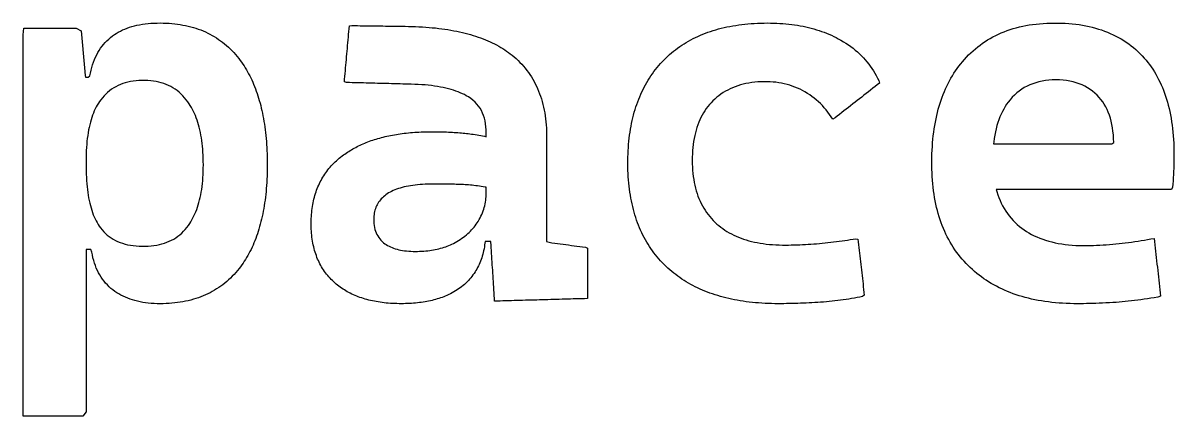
# Model space of a CAD drawing. Header units: millimetres. Extents: x 0 to 150, y 0 to 60.
# Drawn here: x 97.6 to 150, y 0 to 17.9 of the extents above; entities that cross this region are included whole.
import ezdxf

# ---------------------------------------------------------------- set-up
doc = ezdxf.new("R2010")
doc.units = ezdxf.units.MM
doc.layers.add('OUTLINE', color=7, linetype='Continuous')

msp = doc.modelspace()

# ---------------------------------------------------------------- linework, layer by layer
at = {"layer": 'OUTLINE'}
for points in [[(100.4203, 15.4492), (100.4243, 15.4492), (100.5444, 15.4492), (100.6257, 15.5032), (100.6513, 15.6359), (100.6806, 15.7649), (100.7137, 15.8902), (100.7505, 16.0118), (100.7911, 16.1298), (100.8355, 16.2441), (100.8835, 16.3547), (100.9353, 16.4617), (100.9909, 16.5649), (101.0502, 16.6645), (101.1133, 16.7605), (101.1801, 16.8527), (101.2507, 16.9413), (101.325, 17.0262), (101.4031, 17.1075), (101.4849, 17.1851), (101.5704, 17.259), (101.655, 17.3255), (101.7397, 17.3863), (101.8278, 17.4438), (101.9192, 17.498), (102.0139, 17.5488), (102.112, 17.5964), (102.2133, 17.6407), (102.3179, 17.6816), (102.4258, 17.7193), (102.537, 17.7536), (102.6516, 17.7846), (102.7694, 17.8124), (102.8906, 17.8368), (103.015, 17.8579), (103.1428, 17.8758), (103.2739, 17.8903), (103.4082, 17.9015), (103.5459, 17.9094), (103.6869, 17.914), (103.8302, 17.9153), (103.966, 17.9136), (104.0999, 17.9091), (104.2319, 17.9018), (104.3621, 17.8918), (104.4905, 17.8789), (104.617, 17.8632), (104.7416, 17.8448), (104.8644, 17.8235), (104.9854, 17.7995), (105.1045, 17.7727), (105.2218, 17.743), (105.3373, 17.7106), (105.4508, 17.6754), (105.5626, 17.6374), (105.6725, 17.5966), (105.7805, 17.553), (105.8867, 17.5066), (105.9911, 17.4574), (106.0936, 17.4054), (106.1943, 17.3507), (106.2931, 17.2931), (106.3901, 17.2327), (106.4852, 17.1696), (106.5785, 17.1037), (106.67, 17.0349), (106.7596, 16.9634), (106.8473, 16.8891), (106.9332, 16.8119), (107.0173, 16.732), (107.0995, 16.6493), (107.1799, 16.5638), (107.2584, 16.4755), (107.3351, 16.3845), (107.4099, 16.2906), (107.4752, 16.2043), (107.5337, 16.1233), (107.5908, 16.0405), (107.6465, 15.9562), (107.7008, 15.8701), (107.7536, 15.7824), (107.805, 15.693), (107.8549, 15.602), (107.9035, 15.5093), (107.9506, 15.4149), (107.9962, 15.3189), (108.0405, 15.2212), (108.0833, 15.1218), (108.1246, 15.0208), (108.1646, 14.9181), (108.2031, 14.8138), (108.2401, 14.7078), (108.2758, 14.6001), (108.31, 14.4908), (108.3428, 14.3798), (108.3741, 14.2671), (108.404, 14.1528), (108.4325, 14.0368), (108.4596, 13.9192), (108.4852, 13.7999), (108.5094, 13.6789), (108.5321, 13.5563), (108.5534, 13.432), (108.5733, 13.306), (108.5918, 13.1784), (108.6088, 13.0491), (108.6244, 12.9182), (108.6386, 12.7856), (108.6513, 12.6513), (108.6626, 12.5154), (108.6725, 12.3778), (108.6809, 12.2385), (108.6879, 12.0976), (108.6935, 11.955), (108.6977, 11.8108), (108.7004, 11.6649), (108.7016, 11.5173), (108.7015, 11.3686), (108.6998, 11.2214), (108.6967, 11.0759), (108.6921, 10.932), (108.6861, 10.7899), (108.6785, 10.6495), (108.6695, 10.5107), (108.659, 10.3737), (108.6471, 10.2384), (108.6336, 10.1047), (108.6187, 9.9728), (108.6023, 9.8426), (108.5844, 9.7141), (108.565, 9.5872), (108.5442, 9.4621), (108.5219, 9.3387), (108.4981, 9.217), (108.4729, 9.097), (108.4461, 8.9786), (108.4179, 8.862), (108.3882, 8.7471), (108.357, 8.6339), (108.3244, 8.5224), (108.2903, 8.4126), (108.2547, 8.3045), (108.2176, 8.198), (108.179, 8.0933), (108.139, 7.9903), (108.0975, 7.889), (108.0545, 7.7894), (108.0101, 7.6915), (107.9641, 7.5953), (107.9167, 7.5008), (107.8678, 7.408), (107.8174, 7.3169), (107.7656, 7.2275), (107.7123, 7.1398), (107.6575, 7.0538), (107.6012, 6.9695), (107.5434, 6.8869), (107.4842, 6.806), (107.4202, 6.7226), (107.3451, 6.6297), (107.2681, 6.5395), (107.1893, 6.4521), (107.1086, 6.3674), (107.0261, 6.2856), (106.9418, 6.2065), (106.8555, 6.1302), (106.7675, 6.0566), (106.6775, 5.9859), (106.5857, 5.9179), (106.4921, 5.8527), (106.3966, 5.7903), (106.2993, 5.7306), (106.2001, 5.6737), (106.099, 5.6196), (105.9962, 5.5683), (105.8914, 5.5197), (105.7848, 5.4739), (105.6763, 5.4309), (105.566, 5.3907), (105.4539, 5.3532), (105.3399, 5.3185), (105.224, 5.2866), (105.1063, 5.2575), (104.9867, 5.2311), (104.8653, 5.2075), (104.742, 5.1867), (104.6169, 5.1687), (104.4899, 5.1534), (104.361, 5.1409), (104.2303, 5.1312), (104.0978, 5.1243), (103.9634, 5.1201), (103.8272, 5.1187), (103.6879, 5.1205), (103.5515, 5.1257), (103.418, 5.1344), (103.2874, 5.1466), (103.1597, 5.1622), (103.035, 5.1813), (102.9131, 5.2039), (102.7941, 5.23), (102.678, 5.2595), (102.5648, 5.2926), (102.4544, 5.3291), (102.347, 5.369), (102.2425, 5.4125), (102.1409, 5.4594), (102.0422, 5.5098), (101.9464, 5.5637), (101.8534, 5.621), (101.7634, 5.6819), (101.6763, 5.7462), (101.5868, 5.8185), (101.5015, 5.8945), (101.4202, 5.9742), (101.343, 6.0575), (101.27, 6.1446), (101.2011, 6.2353), (101.1362, 6.3296), (101.0755, 6.4277), (101.0189, 6.5294), (100.9665, 6.6348), (100.9181, 6.7438), (100.8738, 6.8566), (100.8337, 6.973), (100.7977, 7.093), (100.7658, 7.2168), (100.738, 7.3442), (100.7143, 7.4753), (100.6758, 7.5849), (100.5557, 7.5849), (100.4536, 7.5849), (100.4536, 7.349), (100.4536, 7.0082), (100.4536, 6.6675), (100.4536, 6.3267), (100.4536, 5.986), (100.4536, 5.6452), (100.4536, 5.3045), (100.4536, 4.9637), (100.4536, 4.623), (100.4536, 4.2822), (100.4536, 3.9415), (100.4536, 3.6007), (100.4536, 3.26), (100.4536, 2.9192), (100.4536, 2.5785), (100.4536, 2.2377), (100.4536, 1.897), (100.4536, 1.5562), (100.4536, 1.2155), (100.4536, 0.8747), (100.4536, 0.534), (100.4536, 0.1932), (100.3061, 0), (99.9653, 0), (99.6246, 0), (99.2838, 0), (98.9431, 0), (98.6023, 0), (98.2616, 0), (97.9208, 0), (97.5801, 0), (97.5801, 0.3408), (97.5801, 0.6815), (97.5801, 1.0223), (97.5801, 1.363), (97.5801, 1.7038), (97.5801, 2.0445), (97.5801, 2.3853), (97.5801, 2.726), (97.5801, 3.0668), (97.5801, 3.4075), (97.5801, 3.7483), (97.5801, 4.089), (97.5801, 4.4298), (97.5801, 4.7705), (97.5801, 5.1113), (97.5801, 5.452), (97.5801, 5.7928), (97.5801, 6.1335), (97.5801, 6.4743), (97.5801, 6.815), (97.5801, 7.1558), (97.5801, 7.4965), (97.5801, 7.8373), (97.5801, 8.178), (97.5801, 8.5188), (97.5801, 8.8595), (97.5801, 9.2003), (97.5801, 9.541), (97.5801, 9.8818), (97.5801, 10.2225), (97.5801, 10.5633), (97.5801, 10.904), (97.5801, 11.2448), (97.5801, 11.5855), (97.5801, 11.9263), (97.5801, 12.267), (97.5801, 12.6078), (97.5801, 12.9485), (97.5801, 13.2893), (97.5801, 13.63), (97.5801, 13.9708), (97.5801, 14.3115), (97.5801, 14.6523), (97.5801, 14.993), (97.5801, 15.3338), (97.5801, 15.6745), (97.5801, 16.0153), (97.5801, 16.356), (97.5801, 16.6968), (97.5801, 17.0375), (97.5801, 17.3783), (97.6164, 17.6827), (97.9572, 17.6827), (98.2979, 17.6827), (98.6387, 17.6827), (98.9794, 17.6827), (99.3202, 17.6827), (99.6609, 17.6827), (100.0017, 17.6827), (100.2317, 17.5616), (100.262, 17.2222), (100.2923, 16.8828), (100.3226, 16.5434), (100.3529, 16.204), (100.3832, 15.8646), (100.4135, 15.5252)], [(132.2302, 5.1199), (132.1048, 5.119), (131.98, 5.1187), (131.8264, 5.1197), (131.6744, 5.1224), (131.5241, 5.127), (131.3755, 5.1334), (131.2285, 5.1417), (131.0832, 5.1518), (130.9396, 5.1637), (130.7976, 5.1775), (130.6572, 5.1931), (130.5185, 5.2106), (130.3815, 5.2299), (130.2461, 5.251), (130.1124, 5.2739), (129.9803, 5.2987), (129.8499, 5.3254), (129.7212, 5.3538), (129.5941, 5.3841), (129.4686, 5.4163), (129.3448, 5.4503), (129.2227, 5.4861), (129.1022, 5.5237), (128.9834, 5.5632), (128.8663, 5.6045), (128.7508, 5.6477), (128.6369, 5.6927), (128.5247, 5.7395), (128.4142, 5.7882), (128.3053, 5.8387), (128.1981, 5.891), (128.0925, 5.9452), (127.9886, 6.0012), (127.8863, 6.0591), (127.7857, 6.1188), (127.6868, 6.1803), (127.5895, 6.2437), (127.4939, 6.3089), (127.3999, 6.3759), (127.3076, 6.4448), (127.2169, 6.5155), (127.1279, 6.588), (127.0406, 6.6624), (126.9549, 6.7386), (126.8691, 6.8183), (126.7837, 6.9014), (126.7004, 6.9862), (126.6193, 7.0728), (126.5403, 7.161), (126.4635, 7.2511), (126.3889, 7.3428), (126.3163, 7.4364), (126.246, 7.5316), (126.1777, 7.6286), (126.1117, 7.7273), (126.0477, 7.8278), (125.986, 7.93), (125.9263, 8.034), (125.8688, 8.1397), (125.8135, 8.2471), (125.7603, 8.3563), (125.7092, 8.4672), (125.6604, 8.5799), (125.6136, 8.6943), (125.569, 8.8105), (125.5265, 8.9284), (125.4862, 9.048), (125.4481, 9.1694), (125.4121, 9.2925), (125.3782, 9.4173), (125.3465, 9.5439), (125.3169, 9.6723), (125.2895, 9.8024), (125.2642, 9.9342), (125.2411, 10.0677), (125.2201, 10.203), (125.2013, 10.3401), (125.1846, 10.4789), (125.17, 10.6194), (125.1576, 10.7617), (125.1474, 10.9057), (125.1393, 11.0514), (125.1333, 11.1989), (125.1295, 11.3482), (125.1279, 11.4992), (125.1284, 11.6507), (125.1309, 11.8006), (125.1356, 11.9488), (125.1423, 12.0953), (125.1511, 12.2401), (125.162, 12.3832), (125.175, 12.5245), (125.1901, 12.6642), (125.2073, 12.8022), (125.2265, 12.9385), (125.2479, 13.073), (125.2713, 13.2059), (125.2968, 13.337), (125.3244, 13.4665), (125.3541, 13.5942), (125.3858, 13.7203), (125.4197, 13.8446), (125.4556, 13.9672), (125.4936, 14.0882), (125.5337, 14.2074), (125.5759, 14.3249), (125.6202, 14.4408), (125.6666, 14.5549), (125.715, 14.6673), (125.7656, 14.778), (125.8182, 14.887), (125.8729, 14.9943), (125.9297, 15.0999), (125.9885, 15.2038), (126.0495, 15.306), (126.1126, 15.4065), (126.1777, 15.5052), (126.2449, 15.6023), (126.3142, 15.6977), (126.3856, 15.7914), (126.4591, 15.8833), (126.5346, 15.9736), (126.6123, 16.0621), (126.692, 16.149), (126.7738, 16.2342), (126.8571, 16.3169), (126.942, 16.3975), (127.0288, 16.4761), (127.1173, 16.5525), (127.2075, 16.6269), (127.2996, 16.6991), (127.3934, 16.7693), (127.489, 16.8374), (127.5863, 16.9035), (127.6854, 16.9674), (127.7863, 17.0292), (127.8889, 17.089), (127.9933, 17.1467), (128.0995, 17.2023), (128.2074, 17.2558), (128.3172, 17.3072), (128.4286, 17.3565), (128.5419, 17.4037), (128.6569, 17.4489), (128.7737, 17.492), (128.8922, 17.533), (129.0125, 17.5718), (129.1346, 17.6087), (129.2585, 17.6434), (129.3841, 17.676), (129.5115, 17.7066), (129.6406, 17.7351), (129.7715, 17.7614), (129.9042, 17.7857), (130.0387, 17.8079), (130.1749, 17.8281), (130.3129, 17.8461), (130.4527, 17.862), (130.5942, 17.8759), (130.7375, 17.8877), (130.8825, 17.8974), (131.0294, 17.905), (131.1779, 17.9105), (131.3283, 17.9139), (131.4804, 17.9153), (131.6261, 17.9145), (131.769, 17.9116), (131.9103, 17.9066), (132.05, 17.8994), (132.188, 17.89), (132.3245, 17.8785), (132.4592, 17.8649), (132.5924, 17.8491), (132.724, 17.8312), (132.8539, 17.8111), (132.9822, 17.7889), (133.1088, 17.7645), (133.2339, 17.738), (133.3573, 17.7093), (133.4791, 17.6785), (133.5993, 17.6456), (133.7178, 17.6104), (133.8348, 17.5732), (133.9501, 17.5338), (134.0637, 17.4923), (134.1758, 17.4486), (134.2862, 17.4027), (134.395, 17.3547), (134.5022, 17.3046), (134.6078, 17.2523), (134.7124, 17.1975), (134.832, 17.131), (134.9484, 17.0621), (135.0616, 16.9907), (135.1716, 16.9169), (135.2784, 16.8407), (135.382, 16.762), (135.4824, 16.6809), (135.5796, 16.5973), (135.6735, 16.5113), (135.7642, 16.4229), (135.8518, 16.332), (135.9361, 16.2386), (136.0172, 16.1429), (136.0951, 16.0447), (136.1698, 15.944), (136.2413, 15.8409), (136.3096, 15.7354), (136.3746, 15.6275), (136.4365, 15.5171), (136.4951, 15.4042), (136.5505, 15.2889), (136.5896, 15.1747), (136.4883, 15.0955), (136.3871, 15.0164), (136.2858, 14.9373), (136.1845, 14.8582), (136.0833, 14.7791), (135.982, 14.7), (135.8807, 14.6208), (135.7795, 14.5417), (135.6782, 14.4626), (135.5769, 14.3835), (135.4757, 14.3044), (135.3744, 14.2252), (135.2731, 14.1461), (135.1719, 14.067), (135.0706, 13.9879), (134.9694, 13.9088), (134.8681, 13.8296), (134.7668, 13.7505), (134.6656, 13.6714), (134.5643, 13.5923), (134.4649, 13.5253), (134.3921, 13.6382), (134.3165, 13.7475), (134.2382, 13.8531), (134.1571, 13.955), (134.0732, 14.0533), (133.9866, 14.1479), (133.8972, 14.2388), (133.8051, 14.3261), (133.7102, 14.4097), (133.6125, 14.4896), (133.5121, 14.5659), (133.4089, 14.6385), (133.3029, 14.7074), (133.1942, 14.7727), (133.0822, 14.8346), (132.9683, 14.8923), (132.8528, 14.9456), (132.7358, 14.9944), (132.6172, 15.0388), (132.4971, 15.0788), (132.3754, 15.1143), (132.2522, 15.1454), (132.1274, 15.1721), (132.001, 15.1944), (131.8731, 15.2122), (131.7437, 15.2256), (131.6127, 15.2346), (131.4801, 15.2391), (131.3391, 15.2393), (131.1923, 15.2352), (131.0486, 15.227), (130.9081, 15.2146), (130.7707, 15.198), (130.6364, 15.1772), (130.5052, 15.1523), (130.3772, 15.1231), (130.2523, 15.0898), (130.1306, 15.0524), (130.012, 15.0107), (129.8965, 14.9649), (129.7841, 14.9149), (129.6749, 14.8608), (129.5688, 14.8025), (129.4658, 14.7399), (129.3659, 14.6733), (129.2692, 14.6024), (129.1757, 14.5274), (129.0852, 14.4482), (128.9979, 14.3648), (128.9153, 14.279), (128.8391, 14.1928), (128.7664, 14.1034), (128.6973, 14.0109), (128.6318, 13.9151), (128.5698, 13.8162), (128.5113, 13.7141), (128.4564, 13.6088), (128.4051, 13.5004), (128.3573, 13.3887), (128.3131, 13.2739), (128.2724, 13.1559), (128.2353, 13.0347), (128.2017, 12.9104), (128.1717, 12.7828), (128.1452, 12.6521), (128.1223, 12.5182), (128.103, 12.3811), (128.0872, 12.2409), (128.075, 12.0974), (128.0663, 11.9508), (128.0612, 11.801), (128.0596, 11.6481), (128.0616, 11.4968), (128.0671, 11.3485), (128.0763, 11.2031), (128.089, 11.0607), (128.1053, 10.9212), (128.1252, 10.7847), (128.1487, 10.6511), (128.1758, 10.5204), (128.2064, 10.3928), (128.2406, 10.268), (128.2784, 10.1462), (128.3198, 10.0274), (128.3648, 9.9115), (128.4133, 9.7985), (128.4654, 9.6886), (128.5212, 9.5815), (128.5804, 9.4774), (128.6433, 9.3763), (128.7097, 9.2781), (128.7798, 9.1828), (128.8534, 9.0905), (128.9306, 9.0011), (129.0113, 8.9147), (129.0957, 8.8313), (129.1817, 8.7525), (129.2678, 8.679), (129.3567, 8.6086), (129.4484, 8.541), (129.5429, 8.4764), (129.6401, 8.4147), (129.7402, 8.3559), (129.8429, 8.3), (129.9485, 8.2471), (130.0568, 8.1971), (130.1679, 8.15), (130.2818, 8.1059), (130.3984, 8.0646), (130.5178, 8.0263), (130.64, 7.991), (130.7649, 7.9585), (130.8927, 7.929), (131.0231, 7.9024), (131.1564, 7.8787), (131.2924, 7.8579), (131.4312, 7.8401), (131.5728, 7.8252), (131.7172, 7.8132), (131.8643, 7.8042), (132.0142, 7.798), (132.1668, 7.7948), (132.3111, 7.7944), (132.4398, 7.7952), (132.5685, 7.797), (132.697, 7.7997), (132.8255, 7.8034), (132.9539, 7.808), (133.0823, 7.8135), (133.2106, 7.82), (133.3388, 7.8274), (133.4669, 7.8357), (133.595, 7.845), (133.7231, 7.8552), (133.851, 7.8664), (133.9794, 7.8785), (134.1096, 7.8916), (134.2392, 7.9054), (134.3684, 7.9199), (134.4971, 7.9351), (134.6253, 7.951), (134.753, 7.9675), (134.8802, 7.9848), (135.0069, 8.0028), (135.1331, 8.0215), (135.2589, 8.0408), (135.3841, 8.0609), (135.5089, 8.0817), (135.6021, 8.0607), (135.6168, 7.9331), (135.6315, 7.8054), (135.6462, 7.6777), (135.6609, 7.5501), (135.6755, 7.4224), (135.6902, 7.2947), (135.7049, 7.1671), (135.7196, 7.0394), (135.7343, 6.9117), (135.749, 6.7841), (135.7636, 6.6564), (135.7783, 6.5287), (135.793, 6.4011), (135.8077, 6.2734), (135.8224, 6.1457), (135.8371, 6.0181), (135.8517, 5.8904), (135.8664, 5.7627), (135.8811, 5.6351), (135.8958, 5.5074), (135.8159, 5.4492), (135.6926, 5.4234), (135.5687, 5.3987), (135.4442, 5.3753), (135.3192, 5.353), (135.1936, 5.3319), (135.0674, 5.312), (134.9406, 5.2932), (134.8132, 5.2757), (134.6852, 5.2593), (134.5566, 5.2441), (134.4275, 5.23), (134.2977, 5.2172), (134.1674, 5.2055), (134.0365, 5.195), (133.9048, 5.1856), (133.773, 5.177), (133.6417, 5.169), (133.5109, 5.1616), (133.3806, 5.1547), (133.2508, 5.1485), (133.1215, 5.1428), (132.9927, 5.1378), (132.8643, 5.1333), (132.7365, 5.1294), (132.6092, 5.1262), (132.4823, 5.1235), (132.356, 5.1214)], [(141.9575, 10.3304), (141.9012, 10.3304), (141.93, 10.2268), (141.9742, 10.0884), (142.023, 9.9538), (142.0764, 9.8231), (142.1344, 9.6962), (142.1971, 9.5731), (142.2644, 9.454), (142.3363, 9.3386), (142.4128, 9.2272), (142.4939, 9.1195), (142.5797, 9.0158), (142.6701, 8.9159), (142.7651, 8.8198), (142.863, 8.729), (142.9625, 8.6442), (143.0656, 8.5633), (143.1723, 8.4863), (143.2826, 8.4132), (143.3964, 8.3441), (143.5139, 8.2789), (143.6349, 8.2177), (143.7596, 8.1604), (143.8878, 8.107), (144.0196, 8.0576), (144.155, 8.0121), (144.294, 7.9705), (144.4365, 7.9328), (144.5827, 7.8991), (144.7325, 7.8694), (144.8858, 7.8435), (145.0427, 7.8216), (145.2032, 7.8036), (145.3673, 7.7896), (145.535, 7.7795), (145.7063, 7.7733), (145.8812, 7.7711), (146.0322, 7.7717), (146.1808, 7.7738), (146.329, 7.7774), (146.4766, 7.7824), (146.6238, 7.7889), (146.7705, 7.7969), (146.9167, 7.8064), (147.0624, 7.8173), (147.2077, 7.8297), (147.3524, 7.8435), (147.4967, 7.8588), (147.6396, 7.8752), (147.783, 7.8927), (147.9269, 7.9112), (148.0713, 7.9307), (148.2161, 7.9514), (148.3615, 7.9731), (148.5073, 7.9958), (148.6536, 8.0197), (148.8005, 8.0446), (148.9477, 8.0705), (149.0929, 8.0941), (149.1095, 7.948), (149.1262, 7.802), (149.1428, 7.656), (149.1595, 7.5099), (149.1761, 7.3639), (149.1928, 7.2179), (149.2094, 7.0718), (149.2261, 6.9258), (149.2427, 6.7798), (149.2594, 6.6337), (149.276, 6.4877), (149.2927, 6.3417), (149.3093, 6.1956), (149.326, 6.0496), (149.3426, 5.9036), (149.3592, 5.7575), (149.3759, 5.6115), (149.3925, 5.4655), (149.2599, 5.42), (149.1036, 5.3929), (148.9492, 5.3672), (148.7966, 5.343), (148.6458, 5.3203), (148.4968, 5.299), (148.3496, 5.2792), (148.2042, 5.2608), (148.0606, 5.2439), (147.9188, 5.2285), (147.7788, 5.2145), (147.6406, 5.202), (147.5042, 5.1909), (147.3696, 5.1814), (147.2209, 5.1722), (147.0581, 5.1629), (146.8986, 5.1545), (146.7425, 5.147), (146.5897, 5.1404), (146.4403, 5.1346), (146.2942, 5.1298), (146.1515, 5.1258), (146.0122, 5.1227), (145.8762, 5.1205), (145.7436, 5.1192), (145.6143, 5.1187), (145.4397, 5.12), (145.2673, 5.1238), (145.0971, 5.1302), (144.9291, 5.139), (144.7633, 5.1505), (144.5998, 5.1644), (144.4384, 5.1809), (144.2793, 5.1999), (144.1223, 5.2215), (143.9676, 5.2456), (143.8151, 5.2722), (143.6648, 5.3014), (143.5167, 5.3331), (143.3708, 5.3674), (143.2271, 5.4042), (143.0856, 5.4435), (142.9463, 5.4853), (142.8092, 5.5297), (142.6744, 5.5767), (142.5417, 5.6262), (142.4113, 5.6782), (142.283, 5.7327), (142.157, 5.7898), (142.0332, 5.8494), (141.9115, 5.9116), (141.7921, 5.9763), (141.6749, 6.0435), (141.5599, 6.1133), (141.4472, 6.1856), (141.3366, 6.2604), (141.2282, 6.3378), (141.122, 6.4177), (141.0181, 6.5002), (140.9163, 6.5852), (140.8168, 6.6727), (140.7194, 6.7627), (140.623, 6.8567), (140.529, 6.9533), (140.4378, 7.0521), (140.3493, 7.1532), (140.2636, 7.2567), (140.1806, 7.3624), (140.1004, 7.4704), (140.0229, 7.5808), (139.9482, 7.6934), (139.8763, 7.8084), (139.8071, 7.9256), (139.7406, 8.0451), (139.6769, 8.167), (139.616, 8.2911), (139.5578, 8.4175), (139.5023, 8.5463), (139.4497, 8.6773), (139.3997, 8.8106), (139.3526, 8.9463), (139.3081, 9.0842), (139.2665, 9.2245), (139.2275, 9.367), (139.1914, 9.5118), (139.158, 9.659), (139.1273, 9.8084), (139.0994, 9.9601), (139.0742, 10.1142), (139.0518, 10.2705), (139.0322, 10.4291), (139.0153, 10.5901), (139.0011, 10.7533), (138.9898, 10.9188), (138.9811, 11.0867), (138.9752, 11.2568), (138.9721, 11.4292), (138.9717, 11.6042), (138.9739, 11.7788), (138.9786, 11.9511), (138.9857, 12.1211), (138.9954, 12.2888), (139.0076, 12.4543), (139.0223, 12.6174), (139.0395, 12.7782), (139.0593, 12.9367), (139.0815, 13.0929), (139.1062, 13.2468), (139.1335, 13.3984), (139.1632, 13.5477), (139.1955, 13.6947), (139.2302, 13.8394), (139.2675, 13.9818), (139.3073, 14.1219), (139.3496, 14.2597), (139.3944, 14.3952), (139.4417, 14.5284), (139.4915, 14.6593), (139.5438, 14.7879), (139.5987, 14.9142), (139.656, 15.0382), (139.7159, 15.1599), (139.7782, 15.2793), (139.8431, 15.3964), (139.9104, 15.5112), (139.9803, 15.6238), (140.0527, 15.734), (140.1276, 15.8419), (140.205, 15.9475), (140.2849, 16.0508), (140.3673, 16.1518), (140.4531, 16.2514), (140.5482, 16.356), (140.6458, 16.4571), (140.7458, 16.5549), (140.8482, 16.6493), (140.9531, 16.7403), (141.0604, 16.8278), (141.1702, 16.912), (141.2824, 16.9928), (141.397, 17.0703), (141.5141, 17.1443), (141.6336, 17.2149), (141.7556, 17.2822), (141.8799, 17.346), (142.0068, 17.4065), (142.136, 17.4635), (142.2677, 17.5172), (142.4019, 17.5675), (142.5384, 17.6143), (142.6775, 17.6578), (142.8189, 17.6979), (142.9628, 17.7346), (143.1091, 17.768), (143.2579, 17.7979), (143.4091, 17.8244), (143.5627, 17.8476), (143.7188, 17.8673), (143.8773, 17.8837), (144.0383, 17.8966), (144.2017, 17.9062), (144.3675, 17.9124), (144.5358, 17.9151), (144.7066, 17.9145), (144.8756, 17.9105), (145.042, 17.9031), (145.2058, 17.8923), (145.367, 17.878), (145.5257, 17.8604), (145.6817, 17.8393), (145.8351, 17.8148), (145.986, 17.787), (146.1342, 17.7557), (146.2799, 17.721), (146.423, 17.6829), (146.5634, 17.6414), (146.7013, 17.5965), (146.8366, 17.5482), (146.9692, 17.4964), (147.0993, 17.4413), (147.2268, 17.3827), (147.3517, 17.3208), (147.474, 17.2554), (147.5937, 17.1867), (147.7108, 17.1145), (147.8253, 17.0389), (147.9372, 16.9599), (148.0466, 16.8775), (148.1533, 16.7917), (148.2574, 16.7025), (148.359, 16.6098), (148.4579, 16.5138), (148.5542, 16.4144), (148.6431, 16.317), (148.7269, 16.2196), (148.8079, 16.1196), (148.8863, 16.017), (148.9621, 15.9118), (149.0352, 15.804), (149.1056, 15.6936), (149.1733, 15.5806), (149.2384, 15.4649), (149.3008, 15.3467), (149.3605, 15.2258), (149.4176, 15.1024), (149.472, 14.9763), (149.5237, 14.8476), (149.5728, 14.7163), (149.6192, 14.5823), (149.6629, 14.4458), (149.704, 14.3067), (149.7424, 14.1649), (149.7781, 14.0205), (149.8112, 13.8736), (149.8416, 13.724), (149.8693, 13.5718), (149.8944, 13.417), (149.9168, 13.2595), (149.9365, 13.0995), (149.9536, 12.9369), (149.968, 12.7716), (149.9797, 12.6037), (149.9888, 12.4332), (149.9952, 12.2602), (149.9989, 12.0845), (150, 11.9085), (149.9993, 11.7531), (149.9974, 11.5995), (149.9943, 11.4477), (149.99, 11.2977), (149.9846, 11.1494), (149.9779, 11.0029), (149.9701, 10.8582), (149.961, 10.7153), (149.9508, 10.5742), (149.9394, 10.4348), (149.8943, 10.3304), (149.7473, 10.3304), (149.6004, 10.3304), (149.4534, 10.3304), (149.3064, 10.3304), (149.1594, 10.3304), (149.0124, 10.3304), (148.8655, 10.3304), (148.7185, 10.3304), (148.5715, 10.3304), (148.4245, 10.3304), (148.2776, 10.3304), (148.1306, 10.3304), (147.9836, 10.3304), (147.8366, 10.3304), (147.6896, 10.3304), (147.5427, 10.3304), (147.3957, 10.3304), (147.2487, 10.3304), (147.1017, 10.3304), (146.9547, 10.3304), (146.8078, 10.3304), (146.6608, 10.3304), (146.5138, 10.3304), (146.3668, 10.3304), (146.2199, 10.3304), (146.0729, 10.3304), (145.9259, 10.3304), (145.7789, 10.3304), (145.6319, 10.3304), (145.485, 10.3304), (145.338, 10.3304), (145.191, 10.3304), (145.044, 10.3304), (144.897, 10.3304), (144.7501, 10.3304), (144.6031, 10.3304), (144.4561, 10.3304), (144.3091, 10.3304), (144.1622, 10.3304), (144.0152, 10.3304), (143.8682, 10.3304), (143.7212, 10.3304), (143.5742, 10.3304), (143.4273, 10.3304), (143.2803, 10.3304), (143.1333, 10.3304), (142.9863, 10.3304), (142.8394, 10.3304), (142.6924, 10.3304), (142.5454, 10.3304), (142.3984, 10.3304), (142.2514, 10.3304), (142.1045, 10.3304)], [(118.9005, 7.793), (118.8927, 7.9209), (118.8905, 7.9573), (118.8138, 7.9573), (118.7288, 7.9573), (118.6439, 7.9573), (118.6252, 7.9573), (118.6172, 7.8848), (118.6055, 7.7956), (118.5919, 7.7078), (118.5765, 7.6216), (118.5592, 7.5367), (118.5401, 7.4533), (118.5192, 7.3714), (118.4964, 7.2909), (118.4718, 7.2119), (118.4454, 7.1343), (118.4172, 7.0582), (118.3871, 6.9835), (118.3551, 6.9103), (118.3214, 6.8385), (118.2858, 6.7682), (118.2483, 6.6993), (118.2091, 6.6319), (118.168, 6.566), (118.1226, 6.4978), (118.0741, 6.4294), (118.0238, 6.3627), (117.9716, 6.2978), (117.9176, 6.2346), (117.8618, 6.1732), (117.8041, 6.1135), (117.7446, 6.0556), (117.6833, 5.9994), (117.6201, 5.9449), (117.5551, 5.8922), (117.4882, 5.8413), (117.4196, 5.7921), (117.3491, 5.7447), (117.2767, 5.6989), (117.2026, 5.655), (117.1265, 5.6128), (117.0487, 5.5723), (116.969, 5.5336), (116.8875, 5.4966), (116.8091, 5.4634), (116.7383, 5.4353), (116.6665, 5.4084), (116.5936, 5.3826), (116.5196, 5.3581), (116.4445, 5.3348), (116.3683, 5.3126), (116.291, 5.2917), (116.2127, 5.2719), (116.1332, 5.2534), (116.0526, 5.236), (115.9709, 5.2199), (115.8881, 5.2049), (115.8042, 5.1911), (115.7193, 5.1786), (115.6332, 5.1672), (115.546, 5.157), (115.4577, 5.1481), (115.3684, 5.1403), (115.2779, 5.1337), (115.1864, 5.1283), (115.0937, 5.1241), (114.9999, 5.1211), (114.9051, 5.1193), (114.8091, 5.1187), (114.7075, 5.1194), (114.6071, 5.1214), (114.5079, 5.1246), (114.4099, 5.1292), (114.3131, 5.135), (114.2176, 5.1422), (114.1232, 5.1507), (114.03, 5.1605), (113.938, 5.1716), (113.8472, 5.184), (113.7576, 5.1977), (113.6692, 5.2127), (113.582, 5.229), (113.496, 5.2466), (113.4112, 5.2655), (113.3276, 5.2857), (113.2452, 5.3072), (113.164, 5.33), (113.0841, 5.3542), (113.0053, 5.3796), (112.9277, 5.4063), (112.8513, 5.4344), (112.7761, 5.4637), (112.7021, 5.4944), (112.6293, 5.5263), (112.5578, 5.5596), (112.4874, 5.5942), (112.4182, 5.63), (112.3502, 5.6672), (112.2834, 5.7057), (112.2178, 5.7455), (112.1535, 5.7866), (112.0903, 5.8289), (112.0283, 5.8726), (111.9675, 5.9176), (111.9079, 5.9639), (111.8496, 6.0115), (111.7924, 6.0605), (111.733, 6.1138), (111.6742, 6.1694), (111.6172, 6.2263), (111.5618, 6.2845), (111.5082, 6.344), (111.4563, 6.4047), (111.4062, 6.4666), (111.3578, 6.5299), (111.3111, 6.5944), (111.2661, 6.6602), (111.2228, 6.7273), (111.1813, 6.7956), (111.1415, 6.8652), (111.1034, 6.9361), (111.0671, 7.0082), (111.0325, 7.0816), (110.9996, 7.1563), (110.9684, 7.2322), (110.939, 7.3094), (110.9113, 7.3879), (110.8853, 7.4677), (110.861, 7.5487), (110.8385, 7.631), (110.8177, 7.7145), (110.7986, 7.7993), (110.7813, 7.8854), (110.7656, 7.9728), (110.7517, 8.0614), (110.7396, 8.1514), (110.7291, 8.2425), (110.7204, 8.335), (110.7134, 8.4287), (110.7082, 8.5237), (110.7046, 8.6199), (110.7028, 8.7174), (110.7027, 8.815), (110.7043, 8.9105), (110.7075, 9.005), (110.7123, 9.0984), (110.7188, 9.1907), (110.7269, 9.282), (110.7367, 9.3722), (110.7481, 9.4613), (110.7612, 9.5493), (110.7759, 9.6363), (110.7922, 9.7222), (110.8102, 9.807), (110.8298, 9.8908), (110.851, 9.9734), (110.8739, 10.055), (110.8985, 10.1356), (110.9247, 10.215), (110.9525, 10.2934), (110.9819, 10.3707), (111.013, 10.447), (111.0458, 10.5222), (111.0802, 10.5963), (111.1162, 10.6693), (111.1539, 10.7412), (111.1932, 10.8121), (111.2341, 10.8819), (111.2767, 10.9507), (111.321, 11.0183), (111.3669, 11.0849), (111.4144, 11.1505), (111.4635, 11.2149), (111.5143, 11.2783), (111.5668, 11.3406), (111.6209, 11.4018), (111.6766, 11.462), (111.7339, 11.5211), (111.793, 11.5791), (111.8536, 11.636), (111.9159, 11.6919), (111.9798, 11.7467), (112.0454, 11.8004), (112.1126, 11.8531), (112.1752, 11.9), (112.2332, 11.942), (112.2921, 11.983), (112.352, 12.0232), (112.4128, 12.0626), (112.4745, 12.1011), (112.5372, 12.1388), (112.6008, 12.1757), (112.6654, 12.2116), (112.7309, 12.2468), (112.7973, 12.2811), (112.8647, 12.3145), (112.933, 12.3471), (113.0022, 12.3789), (113.0724, 12.4098), (113.1435, 12.4399), (113.2156, 12.4691), (113.2886, 12.4975), (113.3625, 12.525), (113.4373, 12.5517), (113.5131, 12.5776), (113.5899, 12.6026), (113.6676, 12.6267), (113.7462, 12.65), (113.8257, 12.6725), (113.9062, 12.6941), (113.9876, 12.7148), (114.07, 12.7348), (114.1533, 12.7538), (114.2375, 12.7721), (114.3227, 12.7895), (114.4088, 12.806), (114.4958, 12.8217), (114.5838, 12.8365), (114.6727, 12.8505), (114.7625, 12.8637), (114.8533, 12.876), (114.945, 12.8875), (115.0377, 12.8981), (115.1313, 12.9079), (115.2258, 12.9168), (115.3213, 12.9249), (115.4177, 12.9321), (115.5151, 12.9385), (115.6133, 12.944), (115.7126, 12.9487), (115.8127, 12.9526), (115.9138, 12.9556), (116.0158, 12.9577), (116.1188, 12.9591), (116.2227, 12.9595), (116.3191, 12.9593), (116.4141, 12.9586), (116.5079, 12.9574), (116.6007, 12.9557), (116.6923, 12.9535), (116.7829, 12.9508), (116.8724, 12.9476), (116.9608, 12.944), (117.0481, 12.9398), (117.1344, 12.9351), (117.2195, 12.93), (117.3036, 12.9243), (117.3866, 12.9182), (117.4685, 12.9115), (117.5493, 12.9044), (117.629, 12.8968), (117.7076, 12.8887), (117.7852, 12.8801), (117.8616, 12.8709), (117.937, 12.8613), (118.0113, 12.8513), (118.0878, 12.8402), (118.1739, 12.8269), (118.2595, 12.8128), (118.3447, 12.798), (118.4294, 12.7825), (118.5138, 12.7662), (118.5977, 12.7491), (118.6713, 12.7334), (118.6713, 12.7782), (118.6713, 12.9064), (118.6707, 13.0415), (118.6636, 13.1831), (118.6488, 13.3195), (118.6262, 13.4506), (118.5959, 13.5765), (118.5577, 13.6971), (118.5118, 13.8124), (118.4581, 13.9224), (118.3966, 14.0272), (118.3274, 14.1266), (118.2503, 14.2209), (118.1655, 14.3098), (118.0729, 14.3935), (117.9725, 14.4718), (117.8644, 14.545), (117.7692, 14.6015), (117.6817, 14.6484), (117.5902, 14.6932), (117.4947, 14.7358), (117.3951, 14.7762), (117.2916, 14.8144), (117.1841, 14.8504), (117.0726, 14.8842), (116.9571, 14.9158), (116.8375, 14.9453), (116.714, 14.9725), (116.5865, 14.9975), (116.455, 15.0203), (116.3194, 15.041), (116.1799, 15.0594), (116.0364, 15.0757), (115.8888, 15.0897), (115.7373, 15.1016), (115.5818, 15.1113), (115.4222, 15.1187), (115.2649, 15.1238), (115.1368, 15.1272), (115.0087, 15.1306), (114.8807, 15.134), (114.7526, 15.1374), (114.6245, 15.1408), (114.4964, 15.1442), (114.3683, 15.1476), (114.2403, 15.151), (114.1122, 15.1544), (113.9841, 15.1578), (113.856, 15.1612), (113.7279, 15.1646), (113.5999, 15.168), (113.4718, 15.1714), (113.3437, 15.1748), (113.2156, 15.1782), (113.0875, 15.1816), (112.9595, 15.185), (112.8314, 15.1884), (112.7033, 15.1918), (112.5752, 15.1952), (112.4472, 15.1986), (112.3191, 15.202), (112.2172, 15.2287), (112.2286, 15.3563), (112.2401, 15.4839), (112.2515, 15.6116), (112.2629, 15.7392), (112.2743, 15.8668), (112.2858, 15.9944), (112.2972, 16.122), (112.3086, 16.2496), (112.3201, 16.3772), (112.3315, 16.5048), (112.3429, 16.6325), (112.3544, 16.7601), (112.3658, 16.8877), (112.3772, 17.0153), (112.3887, 17.1429), (112.4001, 17.2705), (112.4115, 17.3981), (112.4229, 17.5258), (112.4344, 17.6534), (112.4458, 17.781), (112.5573, 17.7976), (112.6854, 17.7959), (112.8136, 17.7942), (112.9417, 17.7925), (113.0698, 17.7908), (113.1979, 17.789), (113.326, 17.7873), (113.4541, 17.7856), (113.5822, 17.7839), (113.7103, 17.7822), (113.8385, 17.7804), (113.9666, 17.7787), (114.0947, 17.777), (114.2228, 17.7753), (114.3509, 17.7736), (114.479, 17.7718), (114.6071, 17.7701), (114.7352, 17.7684), (114.8634, 17.7667), (114.9915, 17.765), (115.1375, 17.7627), (115.2987, 17.7588), (115.4578, 17.7533), (115.6147, 17.7462), (115.7696, 17.7376), (115.9223, 17.7274), (116.0729, 17.7156), (116.2213, 17.7023), (116.3677, 17.6874), (116.5119, 17.6709), (116.654, 17.6529), (116.794, 17.6333), (116.9319, 17.6121), (117.0676, 17.5894), (117.2012, 17.5651), (117.3327, 17.5392), (117.4621, 17.5118), (117.5893, 17.4828), (117.7145, 17.4522), (117.8375, 17.4201), (117.9583, 17.3864), (118.0771, 17.3511), (118.1937, 17.3143), (118.3083, 17.2759), (118.4206, 17.2359), (118.5309, 17.1944), (118.6391, 17.1513), (118.7451, 17.1067), (118.849, 17.0604), (118.9508, 17.0126), (119.0504, 16.9633), (119.148, 16.9124), (119.2434, 16.8599), (119.3367, 16.8058), (119.4278, 16.7502), (119.5169, 16.693), (119.6038, 16.6343), (119.6886, 16.5739), (119.7713, 16.512), (119.8518, 16.4486), (119.9456, 16.3706), (120.0376, 16.2895), (120.1268, 16.2061), (120.2129, 16.1205), (120.2961, 16.0327), (120.3764, 15.9427), (120.4537, 15.8505), (120.5281, 15.7562), (120.5995, 15.6596), (120.668, 15.5608), (120.7335, 15.4599), (120.7961, 15.3567), (120.8557, 15.2514), (120.9124, 15.1438), (120.9661, 15.0341), (121.0168, 14.9221), (121.0647, 14.808), (121.1095, 14.6916), (121.1514, 14.5731), (121.1904, 14.4524), (121.2264, 14.3295), (121.2595, 14.2043), (121.2896, 14.077), (121.3168, 13.9475), (121.341, 13.8158), (121.3622, 13.6819), (121.3806, 13.5458), (121.3959, 13.4075), (121.4083, 13.267), (121.4178, 13.1243), (121.4243, 12.9794), (121.4279, 12.8323), (121.4286, 12.6894), (121.4286, 12.5613), (121.4286, 12.4332), (121.4286, 12.305), (121.4286, 12.1769), (121.4286, 12.0488), (121.4286, 11.9207), (121.4286, 11.7925), (121.4286, 11.6644), (121.4286, 11.5363), (121.4286, 11.4082), (121.4286, 11.28), (121.4286, 11.1519), (121.4286, 11.0238), (121.4286, 10.8957), (121.4286, 10.7675), (121.4286, 10.6394), (121.4286, 10.5113), (121.4286, 10.3832), (121.4286, 10.255), (121.4286, 10.1269), (121.4286, 9.9988), (121.4286, 9.8707), (121.4286, 9.7425), (121.4286, 9.6144), (121.4286, 9.4863), (121.4286, 9.3582), (121.4286, 9.23), (121.4286, 9.1019), (121.4286, 8.9738), (121.4286, 8.8457), (121.4286, 8.7175), (121.4286, 8.5894), (121.4286, 8.4613), (121.4286, 8.3332), (121.4286, 8.205), (121.4286, 8.0769), (121.4286, 7.9488), (121.5409, 7.9186), (121.6678, 7.9011), (121.7948, 7.8837), (121.9217, 7.8662), (122.0486, 7.8488), (122.1756, 7.8313), (122.3025, 7.8139), (122.4294, 7.7964), (122.5563, 7.779), (122.6833, 7.7615), (122.8102, 7.744), (122.9371, 7.7266), (123.0641, 7.7091), (123.191, 7.6917), (123.2897, 7.6496), (123.2897, 7.5215), (123.2897, 7.3934), (123.2897, 7.2652), (123.2897, 7.1371), (123.2897, 7.009), (123.2897, 6.8809), (123.2897, 6.7527), (123.2897, 6.6246), (123.2897, 6.4965), (123.2897, 6.3684), (123.2897, 6.2403), (123.2897, 6.1121), (123.2897, 5.984), (123.2897, 5.8559), (123.2897, 5.7278), (123.2897, 5.5996), (123.2897, 5.4715), (123.2817, 5.3512), (123.1536, 5.3477), (123.0255, 5.3442), (122.8974, 5.3406), (122.7694, 5.3371), (122.6413, 5.3336), (122.5132, 5.3301), (122.3851, 5.3266), (122.2571, 5.3231), (122.129, 5.3196), (122.0009, 5.316), (121.8728, 5.3125), (121.7448, 5.309), (121.6167, 5.3055), (121.4886, 5.302), (121.3605, 5.2985), (121.2324, 5.295), (121.1044, 5.2914), (120.9763, 5.2879), (120.8482, 5.2844), (120.7201, 5.2809), (120.5921, 5.2774), (120.464, 5.2739), (120.3359, 5.2704), (120.2078, 5.2668), (120.0798, 5.2633), (119.9517, 5.2598), (119.8236, 5.2563), (119.6955, 5.2528), (119.5675, 5.2493), (119.4394, 5.2458), (119.3113, 5.2422), (119.1832, 5.2387), (119.0552, 5.2352), (119.0474, 5.3631), (119.0397, 5.491), (119.0319, 5.6189), (119.0242, 5.7468), (119.0165, 5.8747), (119.0087, 6.0026), (119.001, 6.1305), (118.9933, 6.2583), (118.9855, 6.3862), (118.9778, 6.5141), (118.9701, 6.642), (118.9623, 6.7699), (118.9546, 6.8978), (118.9469, 7.0257), (118.9391, 7.1536), (118.9314, 7.2815), (118.9237, 7.4094), (118.9159, 7.5372), (118.9082, 7.6651)], [(100.4536, 11.7896), (100.4536, 11.7787), (100.4536, 11.438), (100.4536, 11.3238), (100.4536, 11.3238), (100.455, 11.1701), (100.4586, 11.0199), (100.4645, 10.8731), (100.4726, 10.7297), (100.4829, 10.5897), (100.4955, 10.4532), (100.5103, 10.3201), (100.5273, 10.1904), (100.5466, 10.0642), (100.5681, 9.9413), (100.5918, 9.8219), (100.6178, 9.706), (100.646, 9.5934), (100.6765, 9.4843), (100.7092, 9.3786), (100.7441, 9.2763), (100.7812, 9.1775), (100.8206, 9.0821), (100.8623, 8.9901), (100.9061, 8.9015), (100.9522, 8.8164), (101.0006, 8.7346), (101.0511, 8.6564), (101.1108, 8.5723), (101.1806, 8.4844), (101.2545, 8.4013), (101.3327, 8.3232), (101.415, 8.2499), (101.5016, 8.1815), (101.5924, 8.118), (101.6874, 8.0594), (101.7866, 8.0057), (101.89, 7.9568), (101.9976, 7.9129), (102.1094, 7.8738), (102.2254, 7.8396), (102.3457, 7.8103), (102.4701, 7.7859), (102.5988, 7.7663), (102.7317, 7.7516), (102.8687, 7.7419), (103.01, 7.737), (103.1509, 7.737), (103.2857, 7.742), (103.417, 7.752), (103.5448, 7.7671), (103.6691, 7.7872), (103.7899, 7.8123), (103.9073, 7.8425), (104.0212, 7.8777), (104.1316, 7.9179), (104.2385, 7.9631), (104.342, 8.0134), (104.442, 8.0687), (104.5385, 8.129), (104.6315, 8.1943), (104.7211, 8.2647), (104.8072, 8.3401), (104.8898, 8.4206), (104.9689, 8.506), (105.0446, 8.5965), (105.1148, 8.6893), (105.17, 8.7691), (105.2228, 8.8519), (105.2733, 8.9377), (105.3214, 9.0266), (105.3672, 9.1186), (105.4107, 9.2136), (105.4518, 9.3116), (105.4906, 9.4127), (105.527, 9.5169), (105.5612, 9.6241), (105.5929, 9.7343), (105.6224, 9.8476), (105.6495, 9.964), (105.6742, 10.0834), (105.6966, 10.2058), (105.7167, 10.3313), (105.7345, 10.4599), (105.7499, 10.5915), (105.763, 10.7262), (105.7737, 10.8639), (105.7821, 11.0046), (105.7881, 11.1484), (105.7918, 11.2953), (105.7932, 11.4452), (105.7923, 11.5942), (105.7891, 11.7403), (105.7836, 11.8835), (105.7759, 12.0239), (105.7659, 12.1614), (105.7536, 12.2961), (105.7391, 12.428), (105.7223, 12.557), (105.7032, 12.6832), (105.6819, 12.8066), (105.6583, 12.9271), (105.6324, 13.0448), (105.6042, 13.1597), (105.5738, 13.2717), (105.5411, 13.3809), (105.5062, 13.4873), (105.469, 13.5908), (105.4295, 13.6915), (105.3878, 13.7894), (105.3437, 13.8844), (105.2974, 13.9766), (105.2489, 14.0659), (105.1981, 14.1524), (105.145, 14.2361), (105.0881, 14.3191), (105.0144, 14.4176), (104.9376, 14.5108), (104.8574, 14.5988), (104.774, 14.6816), (104.6874, 14.7592), (104.5975, 14.8315), (104.5043, 14.8987), (104.4079, 14.9606), (104.3083, 15.0173), (104.2054, 15.0688), (104.0992, 15.1151), (103.9898, 15.1562), (103.8772, 15.192), (103.7613, 15.2227), (103.6421, 15.2481), (103.5197, 15.2683), (103.394, 15.2833), (103.2651, 15.2931), (103.133, 15.2976), (102.9961, 15.297), (102.8609, 15.2913), (102.7292, 15.2804), (102.6013, 15.2645), (102.477, 15.2435), (102.3563, 15.2173), (102.2394, 15.1861), (102.126, 15.1498), (102.0164, 15.1084), (101.9104, 15.0619), (101.8081, 15.0103), (101.7094, 14.9536), (101.6144, 14.8918), (101.523, 14.8249), (101.4353, 14.7529), (101.3513, 14.6759), (101.2709, 14.5937), (101.1942, 14.5064), (101.1212, 14.4141), (101.0654, 14.3364), (101.013, 14.2566), (100.9629, 14.1736), (100.9151, 14.0871), (100.8697, 13.9973), (100.8267, 13.9041), (100.786, 13.8076), (100.7477, 13.7077), (100.7117, 13.6045), (100.678, 13.4979), (100.6467, 13.3879), (100.6178, 13.2746), (100.5912, 13.1579), (100.5669, 13.0378), (100.545, 12.9144), (100.5255, 12.7876), (100.5083, 12.6575), (100.4934, 12.524), (100.4809, 12.3872), (100.4707, 12.247), (100.4629, 12.1034), (100.4575, 11.9565), (100.4544, 11.8062)], [(141.7888, 12.4948), (141.7786, 12.4012), (141.8778, 12.4012), (142.0248, 12.4012), (142.1718, 12.4012), (142.3188, 12.4012), (142.4658, 12.4012), (142.6127, 12.4012), (142.7597, 12.4012), (142.9067, 12.4012), (143.0537, 12.4012), (143.2007, 12.4012), (143.3476, 12.4012), (143.4946, 12.4012), (143.6416, 12.4012), (143.7886, 12.4012), (143.9355, 12.4012), (144.0825, 12.4012), (144.2295, 12.4012), (144.3765, 12.4012), (144.5235, 12.4012), (144.6704, 12.4012), (144.8174, 12.4012), (144.9644, 12.4012), (145.1114, 12.4012), (145.2583, 12.4012), (145.4053, 12.4012), (145.5523, 12.4012), (145.6993, 12.4012), (145.8463, 12.4012), (145.9932, 12.4012), (146.1402, 12.4012), (146.2872, 12.4012), (146.4342, 12.4012), (146.5812, 12.4012), (146.7281, 12.4012), (146.8751, 12.4012), (147.0221, 12.4012), (147.1691, 12.4012), (147.2539, 12.4753), (147.2488, 12.6482), (147.2382, 12.816), (147.2219, 12.9785), (147.2001, 13.1359), (147.1727, 13.2881), (147.1398, 13.4351), (147.1013, 13.5769), (147.0572, 13.7135), (147.0076, 13.8449), (146.9524, 13.9711), (146.8917, 14.0922), (146.8253, 14.208), (146.7535, 14.3186), (146.676, 14.4241), (146.593, 14.5244), (146.5002, 14.6237), (146.3992, 14.7196), (146.2931, 14.8083), (146.1818, 14.89), (146.0655, 14.9646), (145.944, 15.0321), (145.8174, 15.0925), (145.6857, 15.1459), (145.5488, 15.1921), (145.4069, 15.2314), (145.2598, 15.2635), (145.1076, 15.2885), (144.9503, 15.3065), (144.7879, 15.3174), (144.6204, 15.3212), (144.4562, 15.318), (144.2967, 15.3076), (144.1418, 15.2901), (143.9913, 15.2656), (143.8453, 15.2339), (143.7038, 15.1951), (143.5668, 15.1492), (143.4344, 15.0963), (143.3064, 15.0362), (143.1829, 14.969), (143.0639, 14.8948), (142.9495, 14.8134), (142.8395, 14.7249), (142.734, 14.6294), (142.6331, 14.5267), (142.5366, 14.4169), (142.4529, 14.3111), (142.3797, 14.2088), (142.3104, 14.1022), (142.2451, 13.9915), (142.1837, 13.8765), (142.1263, 13.7573), (142.0729, 13.6339), (142.0235, 13.5063), (141.9781, 13.3745), (141.9366, 13.2384), (141.8991, 13.0981), (141.8656, 12.9536), (141.836, 12.8049), (141.8104, 12.652)], [(118.6713, 10.4247), (118.6236, 10.4336), (118.5375, 10.4487), (118.4521, 10.4628), (118.3675, 10.4758), (118.2837, 10.4878), (118.2006, 10.4988), (118.1182, 10.5087), (118.0366, 10.5176), (117.9557, 10.5255), (117.8756, 10.5323), (117.7962, 10.5381), (117.7175, 10.5429), (117.6387, 10.5467), (117.5571, 10.5501), (117.475, 10.5534), (117.3924, 10.5564), (117.3094, 10.5592), (117.226, 10.5617), (117.1421, 10.564), (117.0577, 10.5661), (116.9729, 10.568), (116.8876, 10.5697), (116.8019, 10.5711), (116.7158, 10.5723), (116.6291, 10.5733), (116.5421, 10.574), (116.4545, 10.5745), (116.3665, 10.5748), (116.2688, 10.5748), (116.141, 10.5735), (116.0163, 10.5704), (115.8947, 10.5654), (115.7762, 10.5587), (115.6607, 10.5501), (115.5483, 10.5397), (115.439, 10.5275), (115.3327, 10.5135), (115.2296, 10.4977), (115.1295, 10.48), (115.0325, 10.4606), (114.9386, 10.4393), (114.8478, 10.4162), (114.76, 10.3913), (114.6753, 10.3646), (114.5937, 10.3361), (114.5152, 10.3058), (114.4398, 10.2736), (114.3674, 10.2396), (114.2981, 10.2039), (114.2319, 10.1663), (114.1688, 10.1269), (114.1087, 10.0856), (114.0518, 10.0426), (113.9979, 9.9978), (113.9471, 9.9511), (113.8993, 9.9026), (113.8547, 9.8523), (113.8131, 9.8002), (113.7746, 9.7463), (113.7392, 9.6906), (113.7068, 9.633), (113.6776, 9.5737), (113.6514, 9.5125), (113.6283, 9.4495), (113.6083, 9.3847), (113.5913, 9.3181), (113.5775, 9.2497), (113.5667, 9.1794), (113.559, 9.1074), (113.5544, 9.0335), (113.5528, 8.9578), (113.5551, 8.8615), (113.562, 8.7683), (113.5735, 8.6784), (113.5896, 8.5916), (113.6103, 8.5081), (113.6356, 8.4278), (113.6655, 8.3507), (113.7, 8.2768), (113.7392, 8.2062), (113.7829, 8.1387), (113.8312, 8.0745), (113.8841, 8.0135), (113.9416, 7.9557), (114.0038, 7.9011), (114.0646, 7.854), (114.123, 7.8137), (114.1844, 7.7759), (114.2487, 7.7405), (114.3159, 7.7075), (114.3859, 7.6771), (114.4589, 7.6491), (114.5347, 7.6235), (114.6134, 7.6005), (114.695, 7.5798), (114.7795, 7.5617), (114.8669, 7.546), (114.9572, 7.5328), (115.0504, 7.5221), (115.1465, 7.5138), (115.2454, 7.508), (115.3473, 7.5046), (115.451, 7.5037), (115.5482, 7.5047), (115.6439, 7.5074), (115.7382, 7.5118), (115.8311, 7.5177), (115.9224, 7.5253), (116.0123, 7.5346), (116.1008, 7.5455), (116.1877, 7.558), (116.2732, 7.5722), (116.3572, 7.588), (116.4398, 7.6054), (116.5209, 7.6245), (116.6005, 7.6452), (116.6786, 7.6676), (116.7553, 7.6916), (116.8305, 7.7172), (116.9043, 7.7445), (116.9766, 7.7735), (117.0474, 7.804), (117.1167, 7.8362), (117.1846, 7.8701), (117.2565, 7.9085), (117.3371, 7.9543), (117.4154, 8.0014), (117.4913, 8.0499), (117.5648, 8.0998), (117.636, 8.1511), (117.7048, 8.2037), (117.7712, 8.2577), (117.8353, 8.3131), (117.897, 8.3699), (117.9563, 8.428), (118.0133, 8.4875), (118.0679, 8.5484), (118.1202, 8.6107), (118.17, 8.6743), (118.2176, 8.7393), (118.2627, 8.8057), (118.3055, 8.8735), (118.3505, 8.9504), (118.3932, 9.0288), (118.4329, 9.1075), (118.4695, 9.1866), (118.503, 9.266), (118.5335, 9.3457), (118.561, 9.4258), (118.5854, 9.5063), (118.6068, 9.587), (118.6251, 9.6682), (118.6403, 9.7496), (118.6526, 9.8315), (118.6617, 9.9136), (118.6678, 9.9961), (118.6709, 10.079), (118.6713, 10.163), (118.6713, 10.2479), (118.6713, 10.3329), (118.6713, 10.3439), (118.6713, 10.4178)]]:
    msp.add_lwpolyline(points, close=True, dxfattribs=at)

doc.saveas('drawing.dxf')
